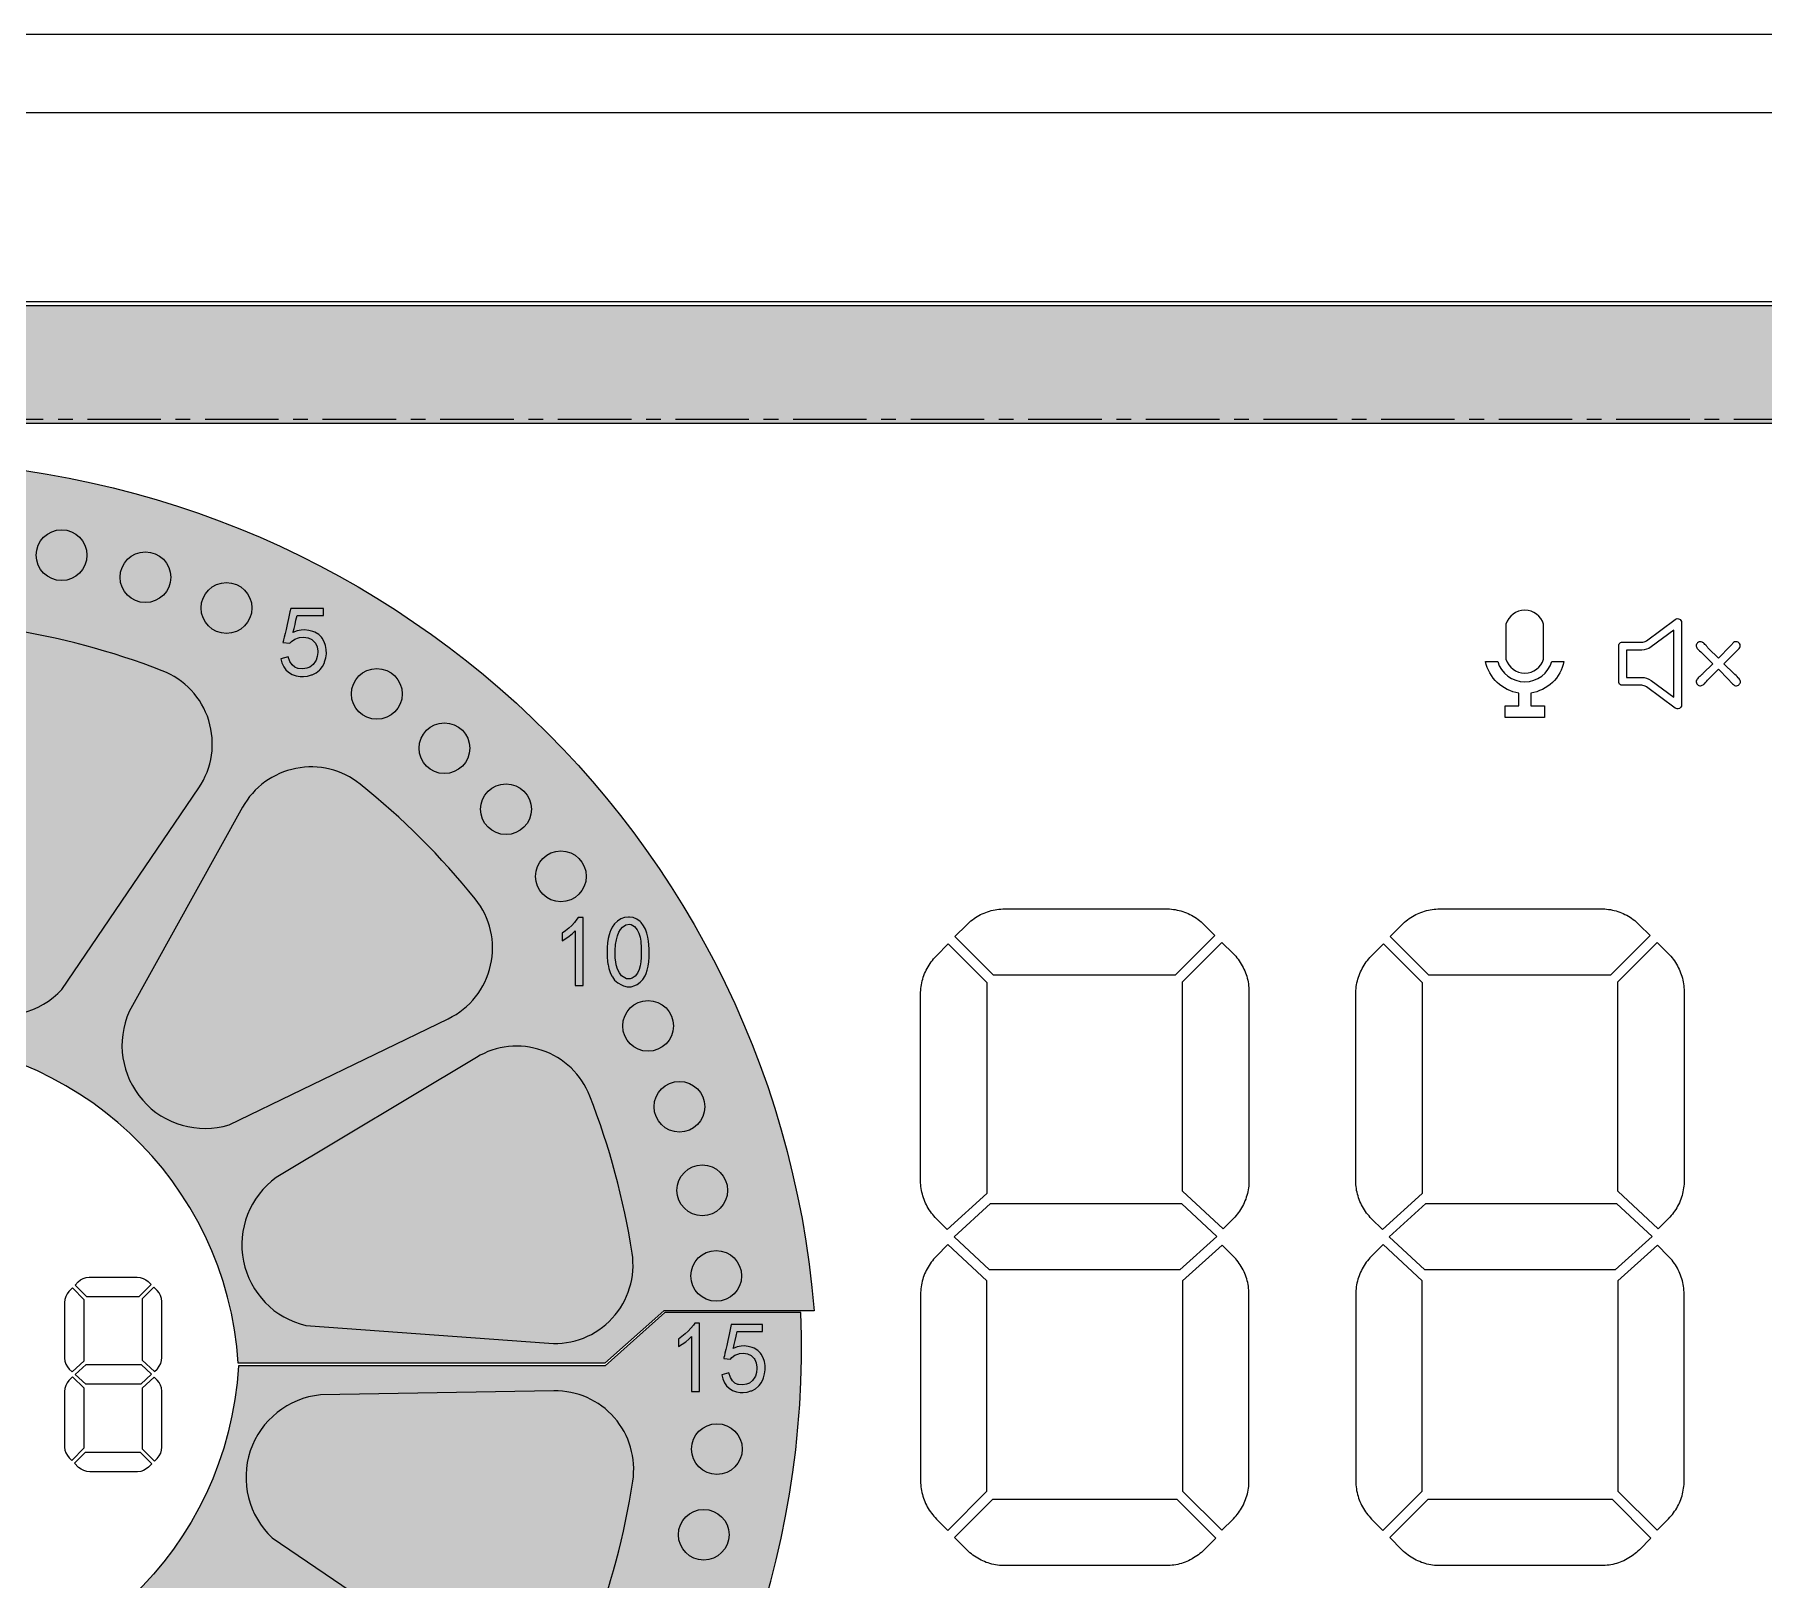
# Model space of a CAD drawing. Header units: millimetres. Extents: x 1653 to 3206, y -200 to 97.
# Drawn here: x 2999.8 to 3088, y -68.4 to 10.4 of the extents above; entities that cross this region are included whole.
import ezdxf

# ---------------------------------------------------------------- set-up
doc = ezdxf.new("R2010")
doc.units = ezdxf.units.MM
doc.header["$LTSCALE"] = 3
doc.linetypes.add('CENTER', pattern=[2, 1.25, -0.25, 0.25, -0.25])
for name, color, linetype in [('PR', 8, 'Continuous'), ('PR1', 7, 'Continuous'), ('PR2', 7, 'Continuous')]:
    doc.layers.add(name, color=color, linetype=linetype)

# ---------------------------------------------------------------- blocks, each defined once
blk = doc.blocks.new('T')
for points in [[(0, 0), (297, 0), (297, 210.0000000000002), (0, 210.0000000000001)], [(4.000000000000455, 4), (293, 4), (293.0000000000005, 206.0000000000003), (4.000000000000455, 206.0000000000001)]]:
    blk.add_lwpolyline(points, close=True)

msp = doc.modelspace()

# ---------------------------------------------------------------- hatches: boundary and pattern name
at = {"layer": 'PR', "ltscale": 5.568231595234465}
h = msp.add_hatch(color=256, dxfattribs=at)
h.paths.add_polyline_path([(2961.408605199344, -3.448116566530814), (2931.525762486869, -33.33095927900581), (2931.525762486869, -81.16527385405584), (2957.408605199344, -107.0481165665309), (3135.242919774394, -107.048116566531), (3161.125762486869, -81.1652738540559), (3161.125762486869, -33.33095927900581), (3131.242919774394, -3.448116566530871)])
edge = h.paths.add_edge_path(flags=16)
edge.add_line((3114.18934324241, -9.448116566530928), (2980.336762579614, -9.448116566530757))
edge.add_arc((2985.616288707954, -57.24811656653083), 48.09067889040287, 96.30279119642819, 263.6972088035718)
edge.add_line((2980.336762579614, -105.0481165665309), (3114.18934324241, -105.0481165665309))
edge.add_arc((3106.750350465913, -57.24811656653091), 48.37539264469886, 278.8458372238006, 441.1541627761994)
at = {"layer": 'PR1'}
h = msp.add_hatch(color=1, dxfattribs=at)
h.paths.add_polyline_path([(3048.963186152183, -82.83538996840468), (3134.356008990788, -82.83538996840468), (3134.356008990788, -88.26291350089741), (3048.963186152183, -88.26291350089741)])
edge = h.paths.add_edge_path()
edge.add_line((3039.529187104955, -54.72317303537665), (3031.853858571605, -54.72317303537665))
edge.add_line((3031.853858571605, -54.72317303537665), (3028.843361596341, -57.40265751140686))
edge.add_line((3028.843361596341, -57.40265751140686), (3010.152543579436, -57.40265751140782))
edge.add_arc((2992.525613875722, -58.53919714604248), 17.66353229455524, 3.689179526764085, 89.89546338211578)
edge.add_line((2992.557841116842, -40.87569425092784), (2992.557841116842, -21.34706040945548))
edge.add_line((2992.557841116842, -21.34706040945548), (2990.525608728699, -18.89403773922618))
edge.add_line((2990.525608728699, -18.89403773922618), (2989.873827007353, -11.45559105290363))
edge.add_arc((2992.525613875721, -58.53919714604289), 47.15822236184428, 4.641425855551404, 93.22353924150252, ccw=False)
at = {"layer": 'PR2', "ltscale": 5.568231595234465}
h = msp.add_hatch(color=2, dxfattribs=at)
edge = h.paths.add_edge_path()
edge.add_line((2992.639466277813, -74.20236251217682), (2992.639466277813, -93.67580822451589))
edge.add_line((2992.639466277813, -93.67580822451589), (2995.788238345939, -96.97018167797728))
edge.add_line((2995.788238345939, -96.97018167797728), (2994.985956750204, -102.8320852984299))
edge.add_arc((2992.525613875721, -56.53919714604297), 46.35822236183591, 273.042254779016, 362.132920924881)
edge.add_line((3038.851718061914, -54.81384168138641), (3031.916579049029, -54.81384168138641))
edge.add_line((3031.916579049029, -54.81384168138641), (3028.864200989957, -57.53060229980269))
edge.add_line((3028.864200989957, -57.53060229980269), (3010.161301810772, -57.53060229980269))
edge.add_arc((2992.52561387573, -56.53919714603565), 17.66353229456427, 270.36930933111887, 356.7824556958952, ccw=False)

# ---------------------------------------------------------------- linework, layer by layer
at = {"linetype": 'Continuous'}
msp.add_lwpolyline([(2931.325762486868, -33.24811656653083), (2931.325762486868, -81.24811656653088), (2961.325762486868, -111.2481165665309), (3131.325762486868, -111.2481165665309), (3161.325762486868, -81.24811656653088), (3161.325762486868, -33.24811656653083), (3131.325762486868, -3.248116566530825), (2961.325762486868, -3.248116566530825)], close=True, dxfattribs=at)
at = {"linetype": 'CENTER'}
msp.add_lwpolyline([(3114.204796829436, -9.248116566530939), (2980.325762486868, -9.248116566530825, 0.8958365139441076), (2980.325762486868, -105.2481165665309), (3114.204796829436, -105.2481165665309, 0.8566863808577941)], format="xyb", close=True, dxfattribs=at)
for points in [[(3014.502661182131, -18.88235930906194), (3012.828784188962, -18.88235930906194), (3012.789520407642, -19.05594655279776), (3012.713059359806, -19.39692149585017), (3012.644864371196, -19.69863265758136), (3012.587001956618, -19.95694700837862), (3012.535339086459, -20.17186454824196), (3012.496075305137, -20.34751830678408), (3012.463011068235, -20.47977525439228), (3012.440279405365, -20.57276842067927), (3012.42581380172, -20.62236477603244), (3012.785387378029, -20.66162855735354), (3012.861848425867, -20.57483493548568), (3013.029236125182, -20.45084404710303), (3013.231754576208, -20.37851602887974), (3013.268951842722, -20.37024996965431), (3013.49213544181, -20.3495848215905), (3013.696720407644, -20.37851602887974), (3013.711186011286, -20.38264905849258), (3013.899238858669, -20.47357570997315), (3014.058360498758, -20.62236477603244), (3014.087291706049, -20.66576158696637), (3014.167885783497, -20.84968140473404), (3014.207149564819, -21.06666545940368), (3014.205083050013, -21.12866090359501), (3014.180284872336, -21.34151192865204), (3014.122422457757, -21.53163129083873), (3014.09762428008, -21.57916113138549), (3013.97156687689, -21.74654883070207), (3013.804179177575, -21.87467274869755), (3013.653323596708, -21.9408012225017), (3013.446672116071, -21.97386545940367), (3013.209022913338, -21.95526682614627), (3013.188357765274, -21.95113379653355), (3013.029236125182, -21.88707183753581), (3012.894912662769, -21.76514746395947), (3012.785387378029, -21.58536067580462), (3012.700660270969, -21.34977798787747), (3012.318355031789, -21.45103721339001), (3012.380350475981, -21.66388823844693), (3012.469210612656, -21.85814063024657), (3012.582868927005, -22.0172622703376), (3012.721325419033, -22.13712012910747), (3012.907311751606, -22.25077844345833), (3013.107763687824, -22.32723949129434), (3013.316481683271, -22.36030372819641), (3013.471470293746, -22.36237024300283), (3013.688454348417, -22.3375720653263), (3013.888906284637, -22.27970965074769), (3013.928170065957, -22.26524404710301), (3014.122422457757, -22.16811785120331), (3014.29187667188, -22.03792741840141), (3014.322874393977, -22.00899621111216), (3014.450998311971, -21.85194108582743), (3014.546057993065, -21.65355566441514), (3014.558457081902, -21.61635839790029), (3014.618386011286, -21.4117734320688), (3014.651450248189, -21.20718846623743), (3014.651450248189, -21.20098892181829), (3014.641117674156, -20.98607138195496), (3014.608053437255, -20.78355293092989), (3014.535725419032, -20.5975665983558), (3014.438599223132, -20.39918117694356), (3014.403468471425, -20.35165133639674), (3014.254679405364, -20.21319484436947), (3014.058360498758, -20.09540350040601), (3013.957101273246, -20.05820623389116), (3013.746316762997, -20.00447684892526), (3013.527266193521, -19.9734791268296), (3013.364011523817, -19.98587821566787), (3013.155293528373, -20.03340805621463), (3012.93417644409, -20.11606864846976), (3012.946575532927, -20.07680486714855), (3012.996171888281, -19.90735065302556), (3013.045768243634, -19.71103174641962), (3013.095364598988, -19.49198117694357), (3013.147027469146, -19.24606591498457), (3014.502661182131, -19.24606591498457)], [(3047.3820201883, -34.95821920600076), (3047.454696357622, -34.89266132303487), (3047.529610310824, -34.82967289099236), (3047.606683278639, -34.76934561754922), (3047.685830888943, -34.71176736206468), (3047.766963852654, -34.6570215001957), (3047.849986951479, -34.60518746547024), (3047.934801110295, -34.55633923521128), (3048.021302759359, -34.51054572661542), (3048.109384449356, -34.46787036163744), (3048.198935258669, -34.42837081648344), (3048.289841217337, -34.39209879762171), (3048.381985742461, -34.3590998461745), (3048.475250085291, -34.3294131700701), (3048.569513787413, -34.3030715049764), (3048.6646551444, -34.28010100477985), (3048.760551675127, -34.26052116264543), (3048.857080594765, -34.24434476386614), (3048.954119289277, -34.23157787182788), (3049.051545788928, -34.22221984844157), (3049.149239237958, -34.21626341031822), (3049.247080357257, -34.2136947217619), (3049.272708234855, -34.2135794150289), (3057.469117657262, -34.2135794150289), (3057.566979055443, -34.2152611454369), (3057.664723922145, -34.22032128254546), (3057.762233600536, -34.22877745418924), (3057.859387521162, -34.2406407635151), (3057.956063663433, -34.25591564899901), (3058.052139489736, -34.27459987954387), (3058.147490851917, -34.29668417982612), (3058.241994538462, -34.3221525846202), (3058.335527561693, -34.35098222845636), (3058.427967923571, -34.38314343639001), (3058.519195109367, -34.41859980209256), (3058.609090579091, -34.45730830123114), (3058.69753825054, -34.49921943848068), (3058.784424973816, -34.54427742862219), (3058.869640993619, -34.5924204110936), (3058.953080396496, -34.64358069768855), (3059.03464153985, -34.69768505295684), (3059.114227459296, -34.75465500666684), (3059.191746250716, -34.8144071973984), (3059.267111423239, -34.87685374593991), (3059.340242219291, -34.94190265667976), (3059.411063897915, -35.00945824463128), (3059.428672478948, -35.02700073775907), (3059.976853817207, -35.57250075425657), (3057.953115423242, -37.59840126189431), (3048.687851047088, -37.59840126189437), (3046.712786152823, -35.62544647969554), (3047.311654709673, -35.02625138601081)], [(3069.581565730338, -34.95821920600076), (3069.654241899662, -34.89266132303487), (3069.729155852862, -34.82967289099236), (3069.806228820677, -34.76934561754922), (3069.885376430982, -34.71176736206468), (3069.966509394694, -34.6570215001957), (3070.049532493519, -34.60518746547024), (3070.134346652335, -34.55633923521128), (3070.220848301399, -34.51054572661542), (3070.308929991396, -34.46787036163744), (3070.398480800709, -34.42837081648344), (3070.489386759377, -34.39209879762171), (3070.581531284502, -34.3590998461745), (3070.674795627331, -34.3294131700701), (3070.769059329451, -34.3030715049764), (3070.864200686438, -34.28010100477985), (3070.960097217166, -34.26052116264543), (3071.056626136803, -34.24434476386614), (3071.153664831317, -34.23157787182788), (3071.251091330968, -34.22221984844157), (3071.348784779996, -34.21626341031822), (3071.446625899297, -34.2136947217619), (3071.472253776893, -34.2135794150289), (3079.668663199301, -34.2135794150289), (3079.766524597483, -34.2152611454369), (3079.864269464185, -34.22032128254546), (3079.961779142574, -34.22877745418924), (3080.058933063202, -34.2406407635151), (3080.155609205473, -34.25591564899901), (3080.251685031776, -34.27459987954387), (3080.347036393955, -34.29668417982612), (3080.4415400805, -34.3221525846202), (3080.535073103733, -34.35098222845636), (3080.627513465609, -34.38314343639001), (3080.718740651405, -34.41859980209256), (3080.808636121129, -34.45730830123114), (3080.897083792578, -34.49921943848068), (3080.983970515855, -34.54427742862219), (3081.069186535658, -34.5924204110936), (3081.152625938535, -34.64358069768855), (3081.23418708189, -34.69768505295684), (3081.313773001336, -34.75465500666684), (3081.391291792756, -34.8144071973984), (3081.466656965279, -34.87685374593991), (3081.53978776133, -34.94190265667976), (3081.610609439956, -35.00945824463128), (3081.628218020988, -35.02700073775907), (3082.176399359246, -35.57250075425657), (3080.15266096528, -37.59840126189431), (3070.887396589126, -37.59840126189437), (3068.912331694863, -35.62544647969554), (3069.511200251712, -35.02625138601081)], [(3027.739801703313, -34.65494960022727), (3027.498019470967, -34.65494960022727), (3027.429824482354, -34.74794276651426), (3027.301700564361, -34.9070644066054), (3027.161177557527, -35.057919987471), (3027.008255461856, -35.20050950911116), (3026.84500079215, -35.33689948633207), (3026.669347033608, -35.46295688952114), (3026.669347033608, -35.84732864350747), (3026.861532910601, -35.72540426993112), (3027.037186669143, -35.60141338154847), (3027.196308309235, -35.47328946355299), (3027.334764801263, -35.3430990307512), (3027.334764801263, -38.13289401936174), (3027.739801703313, -38.13289401936174)], [(3030.101828127004, -34.63428445216346), (3030.064630860487, -34.63635096696987), (3029.849713320623, -34.66321565945282), (3029.661660473244, -34.72934413325686), (3029.496339288732, -34.83680290318853), (3029.49220625912, -34.84093593280124), (3029.345483707867, -34.98559196924782), (3029.225625849097, -35.1529796685644), (3029.13263268281, -35.3430990307512), (3029.122300108779, -35.36789720842773), (3029.064437694201, -35.53735142255073), (3029.018974368461, -35.73367032915667), (3028.987976646365, -35.95065438382642), (3028.971444527912, -36.19243661617259), (3028.971444527912, -36.20690221981727), (3028.967311498301, -36.46108354100181), (3028.971444527912, -36.68426714009058), (3028.985910131559, -36.8764530170838), (3029.010708309234, -37.04177420159408), (3029.014841338846, -37.0541732904324), (3029.062371179393, -37.26082477107013), (3029.130566168004, -37.45921019248237), (3029.213226760258, -37.64726303986288), (3029.235958423128, -37.69065985079681), (3029.351683252286, -37.84771497608159), (3029.506671862765, -37.98203843849615), (3029.698857739758, -38.09363023804053), (3029.795983935658, -38.13909356378088), (3029.992302842265, -38.18868991913394), (3030.188621748871, -38.18868991913394), (3030.384940655477, -38.13289401936174), (3030.498598969826, -38.07916463439585), (3030.659787124724, -37.96137329043233), (3030.79824361675, -37.81258422437304), (3030.909835416297, -37.62866440660548), (3030.953232227231, -37.5191391218674), (3031.009028127003, -37.33935233371244), (3031.054491452743, -37.13890039749379), (3031.089622204451, -36.91778331321132), (3031.112353867321, -36.67806759567145), (3031.116486896934, -36.4858817186784), (3031.112353867321, -36.26476463439587), (3031.099954778482, -36.05604663895167), (3031.081356145224, -35.85559470273301), (3031.050358423129, -35.66547534054621), (3031.050358423129, -35.66340882573979), (3030.99869555297, -35.45055780068287), (3030.924301019942, -35.25630540888335), (3030.827174824041, -35.07858513553481), (3030.707316965271, -34.91739698063725), (3030.649454550693, -34.85953456605876), (3030.480000336568, -34.73347716286969), (3030.298147033608, -34.65908262983999)], [(3030.145224937937, -37.78571953189021), (3029.959238605362, -37.78571953189021), (3029.779451817206, -37.68859333599039), (3029.709190313791, -37.62659789179907), (3029.595531999438, -37.47987534054619), (3029.504605347959, -37.2918224931658), (3029.436410359348, -37.06243934965778), (3029.407479152059, -36.92191634282415), (3029.382680974383, -36.72766395102451), (3029.37234840035, -36.52101247038672), (3029.376481429964, -36.30196190091067), (3029.39508006322, -36.07051224259641), (3029.399213092835, -36.03538149088786), (3029.438476874156, -35.79153274373527), (3029.496339288732, -35.58281474829113), (3029.568667306957, -35.40509447494253), (3029.65752744363, -35.26250495330248), (3029.752587124724, -35.14678012414527), (3029.915841794428, -35.03518832460088), (3030.101828127004, -34.99799105808609), (3030.20102083771, -35.01865620614979), (3030.366342022219, -35.11164937243689), (3030.506865029053, -35.28110358655988), (3030.587459106501, -35.45882385990842), (3030.649454550693, -35.65514276651425), (3030.688718332015, -35.86799379157128), (3030.692851361627, -35.94032180979445), (3030.701117420852, -36.14077374601311), (3030.705250450465, -36.35362477107014), (3030.707316965271, -36.57680837015891), (3030.705250450465, -36.69459971412255), (3030.688718332015, -36.90951725398588), (3030.655654095111, -37.11410221981725), (3030.606057739759, -37.30422158200406), (3030.51926411789, -37.49434094419087), (3030.397339744312, -37.6513960694756), (3030.244417648643, -37.74852226537541)], [(3044.962626301413, -38.47282390019819), (3044.967703236463, -38.37507993055607), (3044.976183484195, -38.27757235989583), (3044.988074845577, -38.18042187592624), (3045.003378435103, -38.08375027022453), (3045.022088733459, -37.98767950457182), (3045.044193270868, -37.89233280855933), (3045.069673038152, -37.79783215113673), (3045.09850233045, -37.70429897512724), (3045.130648888327, -37.61185346251477), (3045.166074021213, -37.52061407808878), (3045.204732759931, -37.43069712162884), (3045.246574035958, -37.34221629300578), (3045.291540886997, -37.25528226971642), (3045.339570687737, -37.17000229909985), (3045.390595405152, -37.08647980675909), (3045.444541877768, -37.00481402301745), (3045.501332118397, -36.92509962946667), (3045.56088363972, -36.84742642791247), (3045.623109801935, -36.77187903425045), (3045.687920181436, -36.69853659998842), (3045.755220959086, -36.62747256423779), (3045.773235570506, -36.60925695419843), (3046.375899810907, -36.00692132025478), (3048.345010770515, -37.97603227986605), (3048.345010770515, -48.73337277415465), (3046.321128978802, -50.57758956429956), (3045.773235570506, -50.02939741368795), (3045.705298140986, -49.95894038499432), (3045.63982617057, -49.88618674761005), (3045.576914300947, -49.81120842679633), (3045.516653880834, -49.73408312010406), (3045.459132572897, -49.65489405769858), (3045.404433729266, -49.57372934515791), (3045.352636917883, -49.49068297322174), (3045.303816431232, -49.40585280050948), (3045.25804166412, -49.31934119512516), (3045.215376674115, -49.23125444591125), (3045.175879920304, -49.14170237612427), (3045.13960402558, -49.05079793877968), (3045.106595564738, -48.95865679851369), (3045.076894878049, -48.86539689932243), (3045.050535911801, -48.77113802046551), (3045.027546087017, -48.67600132192734), (3045.007946197888, -48.58010888108623), (3044.991750341645, -48.48358322247469), (3044.978965881685, -48.38654684282676), (3044.96959344588, -48.28912173399107), (3044.963626961756, -48.19142890670201), (3044.961053730141, -48.09358791863309), (3044.960938275398, -48.06796921263185), (3044.960938275398, -38.57068515525452)], [(3061.712238007814, -38.33088984950416), (3061.714944662873, -38.43317576864308), (3061.714944662873, -48.06796921263185), (3061.713255513289, -48.16583044126168), (3061.708174615492, -48.26357419482986), (3061.699686842568, -48.36108109740991), (3061.687783901401, -48.45823014685294), (3061.672464376313, -48.5548994952494), (3061.653733921411, -48.65096603898121), (3061.631605092237, -48.74630708426486), (3061.606097402345, -48.84080019321311), (3061.577237224475, -48.93432382954302), (3061.545057674285, -49.02675785026042), (3061.509598459233, -49.11798398397167), (3061.470905694076, -49.20788629598707), (3061.429031686433, -49.29635163488223), (3061.384034693808, -49.38327006085837), (3061.335978654336, -49.46853525335229), (3061.284932893023, -49.55204489637515), (3061.23097180513, -49.63370103994401), (3061.174174518298, -49.7134104359223), (3061.114624534958, -49.79108484651937), (3061.052409356677, -49.86664132362125), (3060.987620092147, -49.9400024570711), (3060.92035105083, -50.01109659001241), (3060.901898016015, -50.02977208956207), (3060.392803954882, -50.53858856396772), (3058.330122816006, -48.61580664344035), (3058.330122816006, -37.93966009188262), (3060.336876491855, -35.93076244843303), (3060.899710139675, -36.49084310558607), (3060.969792239916, -36.56361365239599), (3061.035233673648, -36.63639483057568), (3061.098127813229, -36.71138809188778), (3061.158383212563, -36.78851738396577), (3061.215911873166, -36.86770116313363), (3061.270629865155, -36.94885300873909), (3061.322456828218, -37.03188060958348), (3061.371317449083, -37.11668770827833), (3061.417141117575, -37.20317345137937), (3061.459862385237, -37.29123294391917), (3061.499421253485, -37.38075761002511), (3061.535763441777, -37.47163557589386), (3061.568840632849, -37.56375207075587), (3061.59861069447, -37.65698984694205), (3061.625037875362, -37.75122961702601), (3061.648092973156, -37.84635050678276), (3061.667753471908, -37.94223052228654), (3061.684003646545, -38.038747029082), (3061.696834631494, -38.13577724089765), (3061.706244450886, -38.23319871484534)], [(3067.162171843454, -38.47282390019819), (3067.167248778503, -38.37507993055607), (3067.175729026235, -38.27757235989583), (3067.187620387615, -38.18042187592624), (3067.202923977143, -38.08375027022453), (3067.221634275497, -37.98767950457182), (3067.243738812906, -37.89233280855933), (3067.269218580191, -37.79783215113673), (3067.29804787249, -37.70429897512724), (3067.330194430367, -37.61185346251477), (3067.365619563253, -37.52061407808878), (3067.404278301969, -37.43069712162884), (3067.446119577996, -37.34221629300578), (3067.491086429035, -37.25528226971642), (3067.539116229777, -37.17000229909985), (3067.590140947193, -37.08647980675909), (3067.644087419808, -37.00481402301745), (3067.700877660437, -36.92509962946667), (3067.76042918176, -36.84742642791247), (3067.822655343974, -36.77187903425045), (3067.887465723476, -36.69853659998842), (3067.954766501126, -36.62747256423779), (3067.972781112546, -36.60925695419843), (3068.575445352945, -36.00692132025478), (3070.544556312555, -37.97603227986605), (3070.544556312555, -48.73337277415465), (3068.520674520841, -50.57758956429956), (3067.972781112546, -50.02939741368795), (3067.904843683024, -49.95894038499432), (3067.839371712608, -49.88618674761005), (3067.776459842985, -49.81120842679633), (3067.716199422873, -49.73408312010406), (3067.658678114935, -49.65489405769858), (3067.603979271305, -49.57372934515791), (3067.552182459923, -49.49068297322174), (3067.503361973272, -49.40585280050948), (3067.457587206159, -49.31934119512516), (3067.414922216155, -49.23125444591125), (3067.375425462343, -49.14170237612427), (3067.33914956762, -49.05079793877968), (3067.306141106778, -48.95865679851369), (3067.276440420089, -48.86539689932243), (3067.250081453841, -48.77113802046551), (3067.227091629055, -48.67600132192734), (3067.207491739927, -48.58010888108623), (3067.191295883683, -48.48358322247469), (3067.178511423724, -48.38654684282676), (3067.169138987919, -48.28912173399107), (3067.163172503796, -48.19142890670201), (3067.160599272181, -48.09358791863309), (3067.160483817438, -48.06796921263185), (3067.160483817438, -38.57068515525452)], [(3083.911783549854, -38.33088984950416), (3083.914490204913, -38.43317576864308), (3083.914490204911, -48.06796921263185), (3083.912801055328, -48.16583044126168), (3083.90772015753, -48.26357419482986), (3083.899232384608, -48.36108109740991), (3083.887329443439, -48.45823014685294), (3083.872009918351, -48.5548994952494), (3083.853279463449, -48.65096603898121), (3083.831150634275, -48.74630708426486), (3083.805642944385, -48.84080019321311), (3083.776782766513, -48.93432382954302), (3083.744603216323, -49.02675785026042), (3083.709144001271, -49.11798398397167), (3083.670451236115, -49.20788629598707), (3083.628577228473, -49.29635163488223), (3083.583580235846, -49.38327006085837), (3083.535524196374, -49.46853525335229), (3083.484478435062, -49.55204489637515), (3083.430517347168, -49.63370103994401), (3083.373720060336, -49.7134104359223), (3083.314170076998, -49.79108484651937), (3083.251954898717, -49.86664132362125), (3083.187165634185, -49.9400024570711), (3083.11989659287, -50.01109659001241), (3083.101443558056, -50.02977208956207), (3082.59234949692, -50.53858856396772), (3080.529668358046, -48.61580664344035), (3080.529668358046, -37.93966009188262), (3082.536422033895, -35.93076244843303), (3083.099255681714, -36.49084310558607), (3083.169337781957, -36.56361365239599), (3083.234779215688, -36.63639483057568), (3083.297673355267, -36.71138809188778), (3083.357928754601, -36.78851738396577), (3083.415457415206, -36.86770116313363), (3083.470175407193, -36.94885300873909), (3083.522002370256, -37.03188060958348), (3083.570862991121, -37.11668770827833), (3083.616686659613, -37.20317345137937), (3083.659407927277, -37.29123294391917), (3083.698966795525, -37.38075761002511), (3083.735308983815, -37.47163557589386), (3083.768386174889, -37.56375207075587), (3083.79815623651, -37.65698984694205), (3083.8245834174, -37.75122961702601), (3083.847638515194, -37.84635050678276), (3083.867299013948, -37.94223052228654), (3083.883549188585, -38.038747029082), (3083.896380173533, -38.13577724089765), (3083.905789992926, -38.23319871484534)], [(3058.190329951482, -52.63376941474644), (3048.481301097608, -52.63376941474644), (3046.673939853269, -50.94324183955803), (3048.533704737879, -49.24857289200679), (3058.264053888824, -49.24857289200679), (3060.07918381113, -50.94059350161371)], [(3080.389875493521, -52.63376941474644), (3070.680846639646, -52.63376941474644), (3068.873485395307, -50.94324183955803), (3070.733250279917, -49.24857289200679), (3080.463599430864, -49.24857289200679), (3082.27872935317, -50.94059350161371)], [(3045.705298140986, -65.27906220218301), (3045.773235570506, -65.3495192308767), (3046.35152234297, -65.92717537436351), (3048.345010770515, -63.92942735616043), (3048.345010770517, -53.2017460185906), (3046.358905072891, -51.3440286089733), (3045.773235570506, -51.92937877138718), (3045.755205122888, -51.94761039074041), (3045.687903368299, -52.01867350038577), (3045.623090309325, -52.09201356378503), (3045.56086015991, -52.16755766829743), (3045.501303761149, -52.24522712375131), (3045.444508179647, -52.32493770448838), (3045.390556324676, -52.40659992397923), (3045.339526585963, -52.49011933934469), (3045.29149249356, -52.57539688315592), (3045.246522401033, -52.66232921998903), (3045.204679192922, -52.75080912537123), (3045.166020017491, -52.84072588491858), (3045.130596045637, -52.93196571163185), (3045.098452256966, -53.02441217956107), (3045.069627254453, -53.11794667120648), (3045.044153108288, -53.21244883890677), (3045.022055231476, -53.30779707521663), (3045.003352239951, -53.40386926475048), (3044.988056115536, -53.50054205040215), (3044.976171797866, -53.59769339737795), (3044.967697513729, -53.69520149018126), (3044.962624734911, -53.79294568178602), (3044.960938275398, -53.89080697244333), (3044.960938275398, -63.38809102982054), (3044.961053730141, -63.41370973582184), (3044.963626961756, -63.51155072389076), (3044.96959344588, -63.60924355117982), (3044.978965881685, -63.70666866001557), (3044.991750341645, -63.80370503966344), (3045.007946197888, -63.90023069827498), (3045.027546087017, -63.99612313911609), (3045.050535911801, -64.0912598376542), (3045.076894878049, -64.18551871651118), (3045.106595564738, -64.27877861570244), (3045.13960402558, -64.37091975596843), (3045.175879920304, -64.46182419331308), (3045.215376674115, -64.5513762631), (3045.25804166412, -64.63946301231385), (3045.303816431232, -64.72597461769817), (3045.352636917883, -64.81080479041043), (3045.404433729266, -64.89385116234666), (3045.459132572897, -64.97501587488728), (3045.516653880834, -65.05420493729275), (3045.576914300947, -65.13133024398508), (3045.63982617057, -65.20630856479875)], [(3060.901898016015, -51.92975344726131), (3060.350934333054, -51.37909018070144), (3058.330122816008, -53.19055344884077), (3058.330122816006, -63.92058706622186), (3060.33047649834, -65.9209407485539), (3060.901898016015, -65.3495192308767), (3060.919842661912, -65.33136284018508), (3060.987129818172, -65.26028584401638), (3061.051938145295, -65.18694154193986), (3061.114173487896, -65.11140166478015), (3061.173744868459, -65.03374365496131), (3061.23056488491, -64.95405045190284), (3061.284550093961, -64.87241024592515), (3061.335621378524, -64.78891620256456), (3061.383704297704, -64.70366615914577), (3061.42872941804, -64.61676229535556), (3061.470632624655, -64.52831077944006), (3061.50935541102, -64.43842139152571), (3061.544845145782, -64.34720712548449), (3061.577055315171, -64.25478377061063), (3061.60594573873, -64.16126947531507), (3061.631482757065, -64.0667842923333), (3061.65363938823, -63.97144971024238), (3061.672395451104, -63.87538817097243), (3061.687737673084, -63.77872243279364), (3061.699659644201, -63.68157572872508), (3061.708161996904, -63.58407011056977), (3061.713252226894, -63.48632685896985), (3061.714944662873, -63.38846570569467), (3061.714944662873, -53.89118164831734), (3061.714826255568, -53.86525809054854), (3061.712238352607, -53.76741751577981), (3061.706251690245, -53.66972594768788), (3061.696853647592, -53.57230332861207), (3061.684038378305, -53.47527103399716), (3061.667806878896, -53.37875138140953), (3061.648167014803, -53.28286713627608), (3061.625133506029, -53.18774101838289), (3061.598727874422, -53.09349521268678), (3061.568978354976, -53.00025088751158), (3061.535919773446, -52.90812772272307), (3061.499593392716, -52.81724345006523), (3061.460046729991, -52.72771340749546), (3061.4173333468, -52.63965010897959), (3061.371512613866, -52.55316283197874), (3061.322649451279, -52.46835722184426), (3061.270814046739, -52.38533491766464), (3061.216081399475, -52.30419298111474), (3061.158531674798, -52.22502454347847), (3061.098248712992, -52.14791682738507), (3061.035320537109, -52.07295216159713), (3060.969838725378, -52.00020734891615)], [(3067.904843683024, -65.27906220218301), (3067.972781112546, -65.3495192308767), (3068.551067885011, -65.92717537436351), (3070.544556312555, -63.92942735616043), (3070.544556312555, -53.2017460185906), (3068.558450614929, -51.3440286089733), (3067.972781112546, -51.92937877138718), (3067.954750664926, -51.94761039074041), (3067.887448910337, -52.01867350038577), (3067.822635851365, -52.09201356378503), (3067.760405701948, -52.16755766829743), (3067.700849303187, -52.24522712375131), (3067.644053721687, -52.32493770448838), (3067.590101866716, -52.40659992397923), (3067.539072128001, -52.49011933934469), (3067.4910380356, -52.57539688315592), (3067.446067943071, -52.66232921998903), (3067.40422473496, -52.75080912537123), (3067.365565559529, -52.84072588491858), (3067.330141587677, -52.93196571163185), (3067.297997799004, -53.02441217956107), (3067.269172796491, -53.11794667120648), (3067.243698650328, -53.21244883890677), (3067.221600773516, -53.30779707521663), (3067.202897781991, -53.40386926475048), (3067.187601657574, -53.50054205040215), (3067.175717339905, -53.59769339737795), (3067.167243055767, -53.69520149018126), (3067.162170276951, -53.79294568178602), (3067.160483817438, -53.89080697244333), (3067.160483817438, -63.38809102982054), (3067.160599272181, -63.41370973582184), (3067.163172503796, -63.51155072389076), (3067.169138987919, -63.60924355117982), (3067.178511423724, -63.70666866001557), (3067.191295883683, -63.80370503966344), (3067.207491739927, -63.90023069827498), (3067.227091629055, -63.99612313911609), (3067.250081453841, -64.0912598376542), (3067.276440420089, -64.18551871651118), (3067.306141106778, -64.27877861570244), (3067.33914956762, -64.37091975596843), (3067.375425462343, -64.46182419331308), (3067.414922216155, -64.5513762631), (3067.457587206159, -64.63946301231385), (3067.503361973272, -64.72597461769817), (3067.552182459923, -64.81080479041043), (3067.603979271305, -64.89385116234666), (3067.658678114935, -64.97501587488728), (3067.716199422873, -65.05420493729275), (3067.776459842985, -65.13133024398508), (3067.839371712608, -65.20630856479875)], [(3083.101443558056, -51.92975344726131), (3082.550479875093, -51.37909018070144), (3080.529668358046, -53.19055344884077), (3080.529668358046, -63.92058706622186), (3082.530022040378, -65.9209407485539), (3083.101443558056, -65.3495192308767), (3083.119388203951, -65.33136284018508), (3083.186675360213, -65.26028584401638), (3083.251483687333, -65.18694154193986), (3083.313719029936, -65.11140166478015), (3083.373290410497, -65.03374365496131), (3083.43011042695, -64.95405045190284), (3083.484095636001, -64.87241024592515), (3083.535166920564, -64.78891620256456), (3083.583249839744, -64.70366615914577), (3083.628274960079, -64.61676229535556), (3083.670178166695, -64.52831077944006), (3083.708900953058, -64.43842139152571), (3083.744390687822, -64.34720712548449), (3083.776600857212, -64.25478377061063), (3083.805491280768, -64.16126947531507), (3083.831028299103, -64.0667842923333), (3083.85318493027, -63.97144971024238), (3083.871940993143, -63.87538817097243), (3083.887283215124, -63.77872243279364), (3083.89920518624, -63.68157572872508), (3083.907707538944, -63.58407011056977), (3083.912797768932, -63.48632685896985), (3083.914490204911, -63.38846570569467), (3083.914490204911, -53.89118164831734), (3083.914371797609, -53.86525809054854), (3083.911783894645, -53.76741751577981), (3083.905797232285, -53.66972594768788), (3083.896399189632, -53.57230332861207), (3083.883583920345, -53.47527103399716), (3083.867352420934, -53.37875138140953), (3083.847712556843, -53.28286713627608), (3083.824679048067, -53.18774101838289), (3083.798273416463, -53.09349521268678), (3083.768523897014, -53.00025088751158), (3083.735465315486, -52.90812772272307), (3083.699138934754, -52.81724345006523), (3083.659592272029, -52.72771340749546), (3083.61687888884, -52.63965010897959), (3083.571058155906, -52.55316283197874), (3083.522194993319, -52.46835722184426), (3083.470359588778, -52.38533491766464), (3083.415626941515, -52.30419298111474), (3083.358077216836, -52.22502454347847), (3083.297794255031, -52.14791682738507), (3083.234866079149, -52.07295216159713), (3083.169384267417, -52.00020734891615)], [(3001.430167275664, -57.57579425041115), (3001.529252614756, -57.69557946826285), (3001.674956291551, -57.84128314505676), (3002.290842316362, -57.2800708487548), (3002.29084231636, -54.15894191209009), (3001.690664796307, -53.55876439203735), (3001.529252614756, -53.72017657358526), (3001.513306814816, -53.73656005694761), (3001.417417529187, -53.85891055054208), (3001.346370599799, -53.99716479647748), (3001.302971819502, -54.14642530045148), (3001.288499688741, -54.30120158067734), (3001.288499688741, -57.11455446117088), (3001.288808749819, -57.13732649376107), (3001.307602109889, -57.29163325660352), (3001.355263001443, -57.4395873281693)], [(3002.104312329465, -53.15208650779277), (3002.24052201231, -53.07718879562117), (3002.388487513798, -53.02956360013309), (3002.542794201629, -53.01075536831161), (3002.566158781258, -53.01043218030668), (3004.993949426279, -53.01043218030668), (3005.148716768258, -53.02498215759647), (3005.297954252516, -53.06846339876415), (3005.436184793954, -53.13955592952857), (3005.558418374708, -53.23558769773638), (3005.574378510285, -53.25118510632228), (3005.706567285982, -53.38260084824219), (3005.077661157639, -54.01217888484166), (3002.424540388532, -54.01217888484166), (3001.824193134337, -53.41247302728675), (3001.984537851084, -53.25118510632228)], [(3006.251347133933, -57.11395853808676), (3006.251347133934, -54.24579290796601), (3006.23233429823, -54.08891784146397), (3006.184783091107, -53.94092978897925), (3006.109852759669, -53.80474085772653), (3006.009397633688, -53.68366025824082), (3005.846875939819, -53.52208898363506), (3005.249004506312, -54.12059916867304), (3005.249004506312, -57.24509820760477), (3005.876214978579, -57.82976877724002), (3006.010594207918, -57.6961753913472), (3006.027264748162, -57.67896587909217), (3006.122902691272, -57.55641505164397), (3006.193756143294, -57.41806102478927), (3006.236970049918, -57.26874625820608)], [(3033.682900972236, -55.35745226596885), (3033.44111873989, -55.35745226596885), (3033.372923751281, -55.45044543225583), (3033.244799833284, -55.60956707234686), (3033.104276826451, -55.76042265321246), (3032.951354730779, -55.90301217485268), (3032.788100061075, -56.03733563726723), (3032.612446302533, -56.16545955526271), (3032.612446302533, -56.54983130924904), (3032.804632179525, -56.42790693567269), (3032.98028593807, -56.30184953248363), (3033.139407578158, -56.17372561448826), (3033.277864070186, -56.04353518168625), (3033.277864070186, -58.83539668510326), (3033.682900972236, -58.83539668510326)], [(3036.894264981348, -55.41738119535387), (3035.298915550825, -55.41738119535387), (3035.261718284311, -55.59096843908947), (3035.18732375128, -55.93194338214187), (3035.123261792282, -56.23365454387306), (3035.06746589251, -56.49196889467044), (3035.019936051963, -56.70688643453366), (3034.980672270643, -56.8825401930759), (3034.949674548548, -57.01479714068404), (3034.929009400484, -57.10779030697108), (3034.914543796839, -57.15738666232426), (3035.257585254697, -57.1966504436453), (3035.329913272918, -57.10985682177744), (3035.491101427818, -56.98586593339485), (3035.681220790005, -56.91353791517145), (3035.718418056519, -56.90527185594601), (3035.931269081576, -56.88460670788226), (3036.125521473375, -56.91353791517145), (3036.137920562213, -56.91767094478428), (3036.317707350369, -57.00859759626485), (3036.468562931234, -57.15738666232426), (3036.497494138522, -57.20078347325807), (3036.57395518636, -57.38470329102563), (3036.611152452874, -57.6016873456955), (3036.609085938068, -57.66368278988682), (3036.586354275199, -57.87653381494368), (3036.530558375426, -58.06665317713043), (3036.505760197749, -58.11418301767731), (3036.385902338979, -58.28157071699388), (3036.226780698888, -58.40969463498925), (3036.084191177249, -58.47582310879329), (3035.887872270642, -58.50888734569548), (3035.662622156747, -58.49028871243809), (3035.641957008683, -58.48615568282526), (3035.48903491301, -58.42209372382763), (3035.360910995015, -58.30016935025128), (3035.257585254697, -58.12038256209644), (3035.176991177249, -57.88479987416929), (3034.813284571327, -57.98605909968182), (3034.871146985905, -58.19891012473869), (3034.955874092965, -58.39316251653827), (3035.065399377704, -58.55228415662924), (3035.197656325313, -58.67214201539929), (3035.373310083855, -58.78580032975003), (3035.563429446041, -58.86226137758604), (3035.761814867453, -58.89532561448806), (3035.910603933512, -58.89739212929447), (3036.117255414149, -58.872593951618), (3036.307374776336, -58.81473153703928), (3036.346638557658, -58.80026593339483), (3036.532624890232, -58.70313973749484), (3036.691746530322, -58.57294930469322), (3036.720677737613, -58.54401809740386), (3036.844668625995, -58.38696297211902), (3036.93352876267, -58.1885775507069), (3036.945927851507, -58.15138028419204), (3037.003790266087, -57.94679531836044), (3037.034787988182, -57.74221035252924), (3037.034787988182, -57.73601080811005), (3037.024455414151, -57.52109326824666), (3036.993457692056, -57.3185748172217), (3036.925262703443, -57.13258848464744), (3036.832269537156, -56.93420306323526), (3036.799205300255, -56.88667322268867), (3036.656615778614, -56.74821673066128), (3036.468562931234, -56.63042538669765), (3036.37350325014, -56.59322812018286), (3036.170984799114, -56.53949873521708), (3035.964333318479, -56.50850101312142), (3035.809344707998, -56.52090010195968), (3035.60889277178, -56.56842994250644), (3035.398108261531, -56.65109053476147), (3035.410507350368, -56.61182675344025), (3035.458037190915, -56.44237253931726), (3035.505567031462, -56.24605363271144), (3035.55309687201, -56.02700306323527), (3035.600626712555, -55.78108780127627), (3036.894264981348, -55.78108780127627)], [(3001.430130864022, -62.1143827855127), (3001.529252614756, -62.23412967750664), (3001.654065848678, -62.35894291142802), (3002.290842316362, -61.72080581026603), (3002.290842316362, -58.668040232507), (3001.685835958045, -58.10214343954249), (3001.529252614756, -58.25872678282894), (3001.513306814816, -58.27511026619129), (3001.417417529187, -58.39746075978576), (3001.346370599799, -58.53571500572116), (3001.302971819502, -58.68497550969516), (3001.288499688741, -58.83975178992091), (3001.288499688741, -61.65310467041456), (3001.288811324809, -61.67585734245858), (3001.307687571, -61.83015376866217), (3001.355338581002, -61.97811397826263)], [(3005.731702204514, -57.96553262540385), (3005.171946437437, -58.46729986229786), (3002.36585573604, -58.46729986229786), (3001.830858768005, -57.96688682647687), (3002.382994678902, -57.46376538851018), (3005.19342700825, -57.46376538851018)], [(3006.010594207918, -58.25872678282894), (3005.864267660502, -58.11240023541188), (3005.249004506312, -58.66392450902799), (3005.249004506312, -61.76031773880288), (3005.881604355201, -62.39291758769014), (3006.016452754376, -62.25885777564429), (3006.122569265642, -62.12422995886584), (3006.193685172068, -61.98601669066295), (3006.236965544241, -61.83672331650939), (3006.251347133933, -61.68193626396067), (3006.251347133933, -58.83975178992091), (3006.251035893762, -58.81668437321252), (3006.232447432268, -58.66234816155179), (3006.185061575064, -58.51430813840454), (3006.110131812567, -58.37812409853291)], [(3005.456016073639, -62.79652819782177), (3005.319997850072, -62.8717732973339), (3005.172143042501, -62.91973640739707), (3005.017866176901, -62.93876567756149), (3004.993949426279, -62.93910668611159), (3002.572662353919, -62.93910668611159), (3002.417895859607, -62.9245566700248), (3002.268704810974, -62.88092903611846), (3002.130635471433, -62.80952876904416), (3002.007353066759, -62.71223012950622), (3001.793964522066, -62.49884158481348), (3002.356032893761, -61.93557221232402), (3005.144461792403, -61.93557221232402), (3005.74129550168, -62.53240592159887), (3005.575570356453, -62.69716191392763)], [(3058.034765051984, -64.34351450884503), (3060.018703330798, -66.32745278765344), (3059.430171182444, -66.91566438472864), (3059.359808891581, -66.98369989961316), (3059.287141671178, -67.04926773788691), (3059.212241417345, -67.11227249335377), (3059.135185921078, -67.17262211305388), (3059.056058620438, -67.23022830498383), (3058.974947926016, -67.28500718026226), (3058.891948240816, -67.3368787201598), (3058.807157898928, -67.38576829831027), (3058.720679808724, -67.43160629484021), (3058.632620843699, -67.47432854157228), (3058.543091439346, -67.51387658300723), (3058.452205171709, -67.55019791098766), (3058.360078323237, -67.58324617084816), (3058.266829435478, -67.61298133961782), (3058.172578851437, -67.63936987507122), (3058.077448249239, -67.66238483474137), (3057.981560169069, -67.68200596375391), (3057.885037535406, -67.69821975017669), (3057.78800317693, -67.71101944648194), (3057.690579346653, -67.72040505570374), (3057.592887245267, -67.72638328096036), (3057.495046550993, -67.72896743722822), (3057.469117657262, -67.72908570745881), (3049.273457586602, -67.72908570745881), (3049.175596262948, -67.72740071443263), (3049.07785188859, -67.72233138921581), (3048.980343446318, -67.71386113627261), (3048.883191709144, -67.70198005281429), (3048.786518480784, -67.68668500552803), (3048.690447005557, -67.66797985673736), (3048.595100325782, -67.64587533758413), (3048.500601427314, -67.62038914362142), (3048.407072590594, -67.59154587740886), (3048.314634887479, -67.5593769727684), (3048.223407685425, -67.52392058242128), (3048.133508159187, -67.48522142938225), (3048.045050816053, -67.4433306245212), (3047.958147034927, -67.39830545077325), (3047.872904622781, -67.35020911549123), (3047.789427390949, -67.2991104721076), (3047.707814754057, -67.24508371236641), (3047.628161354382, -67.18820803050585), (3047.550556714584, -67.1285672609605), (3047.475084921717, -67.0662494914261), (3047.401824345513, -67.00134665346377), (3047.330847393726, -66.93395409321556), (3047.312404061421, -66.91566438472864), (3046.696708742541, -66.3003044118824), (3048.64932638566, -64.34351450884503)], [(3080.234310594024, -64.34351450884503), (3082.218248872839, -66.32745278765344), (3081.629716724484, -66.91566438472864), (3081.55935443362, -66.98369989961316), (3081.486687213218, -67.04926773788691), (3081.411786959384, -67.11227249335377), (3081.334731463118, -67.17262211305388), (3081.255604162477, -67.23022830498383), (3081.174493468056, -67.28500718026226), (3081.091493782856, -67.3368787201598), (3081.006703440967, -67.38576829831027), (3080.920225350762, -67.43160629484021), (3080.83216638574, -67.47432854157228), (3080.742636981385, -67.51387658300723), (3080.65175071375, -67.55019791098766), (3080.559623865275, -67.58324617084816), (3080.466374977516, -67.61298133961782), (3080.372124393475, -67.63936987507122), (3080.276993791279, -67.66238483474137), (3080.181105711107, -67.68200596375391), (3080.084583077446, -67.69821975017669), (3079.98754871897, -67.71101944648194), (3079.890124888693, -67.72040505570374), (3079.792432787305, -67.72638328096036), (3079.694592093033, -67.72896743722822), (3079.668663199301, -67.72908570745881), (3071.473003128643, -67.72908570745881), (3071.375141804986, -67.72740071443263), (3071.27739743063, -67.72233138921581), (3071.179888988357, -67.71386113627261), (3071.082737251182, -67.70198005281429), (3070.986064022823, -67.68668500552803), (3070.889992547595, -67.66797985673736), (3070.794645867823, -67.64587533758413), (3070.700146969352, -67.62038914362142), (3070.606618132632, -67.59154587740886), (3070.514180429519, -67.5593769727684), (3070.422953227465, -67.52392058242128), (3070.333053701227, -67.48522142938225), (3070.244596358091, -67.4433306245212), (3070.157692576967, -67.39830545077325), (3070.072450164821, -67.35020911549123), (3069.988972932989, -67.2991104721076), (3069.907360296095, -67.24508371236641), (3069.827706896421, -67.18820803050585), (3069.750102256622, -67.1285672609605), (3069.674630463755, -67.0662494914261), (3069.601369887553, -67.00134665346377), (3069.530392935766, -66.93395409321556), (3069.511949603461, -66.91566438472864), (3068.896254284581, -66.3003044118824), (3070.8488719277, -64.34351450884503)]]:
    msp.add_lwpolyline(points, close=True)
at = {"ltscale": 5.567184798407349}
for points in [[(3074.825004132365, -21.46546748072302, 0.7513118549533553), (3076.745004132029, -21.46546748082392), (3076.745004131694, -19.69070938616335, 0.7513118549562113), (3074.825004132365, -19.69070938615658)], [(3074.402041599676, -21.58672686117643, 0.7520088040858791), (3077.167966664562, -21.58672686122685), (3077.78500413203, -21.58672686123316, -0.3164742267515647), (3076.085004132029, -23.20454210455392), (3076.085004132029, -23.84680694200807), (3076.78500413203, -23.84680694200807), (3076.78500413203, -24.4468069420081), (3074.78500413203, -24.4468069420081), (3074.78500413203, -23.84680694200807), (3075.485004132031, -23.84680694200807), (3075.485004132031, -23.20454210455398, -0.3164742267515022), (3073.785004132032, -21.58672686123401)]]:
    msp.add_lwpolyline(points, format="xyb", close=True, dxfattribs=at)
for points in [[(2998.254093200693, -19.92790055122384, 0.4644721550834367), (2993.652411431417, -23.95170260181931), (2993.859144180261, -35.86443951827027, 0.6434847418634949), (3001.156841518091, -38.32378921442944), (3008.137566655941, -28.04148847776889, 0.482283700855289), (3006.273625362749, -22.06501939556267, 0.0546999055187354)], [(3082.224144889768, -20.85210909136913, -0.1717602944040884), (3081.749531673214, -21.00811883120616), (3080.981131673217, -21.00811883120616), (3080.981131673217, -22.4083188312062), (3081.751131673213, -22.40871883120604, -0.1703930184866739), (3082.225132499353, -22.56471944026259), (3083.380531673217, -23.41651883120602), (3083.380531673217, -19.99991883120572)], [(3084.639214730464, -20.61369822523341, 0.0789576388731006), (3084.572150508601, -20.67788063729461, 0.2622407210697776), (3084.542321270933, -20.84794778320156, 0.1210188305286293), (3084.64184334069, -20.99781086996563, 0.0117412470705822), (3084.876531673214, -21.20811883120598), (3085.376531673214, -21.70811883120609), (3084.876531673214, -22.20831883120582, -0.0202673052452561), (3084.749903548215, -22.31838445620599, 0.0506679958222654), (3084.595145461058, -22.47305948672363), (3084.581684554075, -22.49172259097179, 0.0390106686243821), (3084.554057658171, -22.53934493975703, 0.2843808948391728), (3084.564944026733, -22.72843577456547, 0.0793178419760577), (3084.629093479304, -22.79547444574462, 0.2620995445814812), (3084.79916062521, -22.82524061044273, 0.1209583083056168), (3084.949023711974, -22.72574256412059, 0.0117731718750866), (3085.159331673215, -22.49111883120582), (3085.659331673215, -21.99091883120582), (3086.159531673214, -22.49111883120582, -0.0204384344750743), (3086.269597295403, -22.61766257836058, 0.05060141112829299), (3086.424272325926, -22.77243500462203), (3086.442935430246, -22.78590135009938, 0.0389957733377595), (3086.490557779273, -22.81354320404074, 0.2844394303756939), (3086.679648615966, -22.8027042809282, 0.0793379554725956), (3086.746687287755, -22.73855700451827, 0.26209464907061), (3086.776453452453, -22.56848377569543, 0.1209242914985738), (3086.676955406131, -22.41859119674461, 0.0116282368253171), (3086.442331673216, -22.20811883120609), (3085.942331673216, -21.70811883120609), (3086.720131673214, -20.93031883120602, 0.5981418919474084), (3086.617531673216, -20.59271883120607, 0.2997278030627706), (3086.3895860201, -20.66923113444864, -0.00815869885203), (3086.270531673214, -20.81411883120609), (3085.659331673215, -21.42531883120597), (3085.159331673215, -20.92531883120603, -0.0203054852216424), (3085.049266051029, -20.79866258405224, 0.0506701235489404), (3084.894591020505, -20.64385324372643), (3084.875927916187, -20.63038865606177, 0.0390299314778206), (3084.828305567157, -20.60275632360435, 0.2845635270854276)], [(3016.363461976955, -27.85017410822968, 0.4644721550834367), (3010.366387639332, -29.03404801920772), (3004.589054993398, -39.45414719187607, 0.6434847418634949), (3009.679371429012, -45.23285517445447), (3020.866007103557, -39.81848409608085, 0.482283700855289), (3022.240021133591, -33.7107393993607, 0.0546999055187354)], [(3028.085498605195, -43.76574865245766, 0.4644721550834367), (3022.299942924942, -41.79247636543107), (3012.086576501116, -47.92788063594844, 0.6434847418634949), (3013.605565856368, -55.47754676771928), (3026.000662072594, -56.38188170560488, 0.482283700855289), (3030.244465476119, -51.77942665343244, 0.0546999055187354)], [(3030.279292837228, -63.41005883770367, 0.4644721550834367), (3026.255490786633, -58.80837706842846), (3014.342753870183, -59.01510981727142, 0.6434847418634949), (3011.883404174024, -66.3128071551015), (3022.165704910684, -73.29353229295305, 0.482283700855289), (3028.142173992891, -71.42959099975872, 0.0546999055187354)]]:
    msp.add_lwpolyline(points, format="xyb", close=True)
msp.add_lwpolyline([(3083.780731673217, -19.60464895209316), (3083.780731673217, -23.81231883120614, -0.61374939128598), (3083.461931673214, -23.97331883120626), (3081.987735888087, -22.88672193789341, 0.1701173923986248), (3081.750928900404, -22.80871882949009), (3080.781131673214, -22.80811883120583, -0.0533533632050138), (3080.710167462851, -22.80179597950104, -0.3531657589148827), (3080.585515980399, -22.66849468318901), (3080.583266413189, -22.65162784028104, -0.0246429045149549), (3080.581131673217, -22.60811754416454), (3080.581131673217, -20.80813940349719, -0.0393813531985262), (3080.585515981177, -20.74780971743758, -0.3804766572869905), (3080.726323459713, -20.61166264239307, -0.0343237781307149), (3080.781131673214, -20.60811883120596), (3081.749528904474, -20.60811883120607, 0.1715277756227467), (3081.986935890477, -20.53011572329854), (3083.461931673214, -19.44311883120599, -0.6152642037898994), (3083.780731675014, -19.60464895209554)], format="xyb")
for centre in [(3001.136723460243, -16.16763506645077), (3005.414056708106, -17.29437886420021), (3009.550181479216, -18.86205331281485), (3017.219584200978, -23.24684833821959), (3020.668834570485, -26.01592818313168), (3023.809741924711, -29.13038355947094), (3026.607893825408, -32.55609184239108), (3031.057393901606, -40.18813708565943), (3032.659992423155, -44.31085576121563), (3033.822870294679, -48.57850691319084), (3034.533286782868, -52.94433326250243), (3034.570644261362, -61.77862836410446), (3033.897175955314, -66.15030673056606)]:
    msp.add_circle(centre, 1.293964866653369)
at = {"layer": 'PR', "linetype": 'Continuous'}
msp.add_lwpolyline([(2961.408605199344, -3.448116566530814), (2931.525762486869, -33.33095927900581), (2931.525762486869, -81.16527385405584), (2957.408605199344, -107.0481165665309), (3135.242919774394, -107.048116566531), (3161.125762486869, -81.1652738540559), (3161.125762486869, -33.33095927900581), (3131.242919774394, -3.448116566530871)], close=True, dxfattribs=at)
msp.add_lwpolyline([(3114.18934324241, -9.448116566530928), (2980.336762579614, -9.448116566530757, 0.8956308109218004), (2980.336762579614, -105.0481165665309), (3114.18934324241, -105.0481165665309, 0.8564100390837046)], format="xyb", close=True, dxfattribs=at)
at = {"layer": 'PR1', "color": 1}
msp.add_lwpolyline([(3039.529187104955, -54.72317303537665), (3031.853858571605, -54.72317303537665), (3028.843361596341, -57.40265751140686), (3010.152543579436, -57.40265751140782, 0.3949505896013633), (2992.557841116842, -40.87569425092784), (2992.557841116842, -21.34706040945548), (2990.525608728699, -18.89403773922618), (2989.873827007353, -11.45559105290363, -0.4069838302156765)], format="xyb", close=True, dxfattribs=at)
at = {"layer": 'PR2', "color": 2}
msp.add_lwpolyline([(2992.639466277813, -74.20236251217682), (2992.639466277813, -93.67580822451589), (2995.788238345939, -96.97018167797728), (2994.985956750204, -102.8320852984299, 0.4095726950755233), (3038.851718061914, -54.81384168138641), (3031.916579049029, -54.81384168138641), (3028.864200989957, -57.53060229980269), (3010.161301810772, -57.53060229980269, -0.3959943641259123)], format="xyb", close=True, dxfattribs=at)

# ---------------------------------------------------------------- block references
msp.add_blockref('T', (2909.421419885658, -199.6032296655782))

doc.saveas('drawing.dxf')
